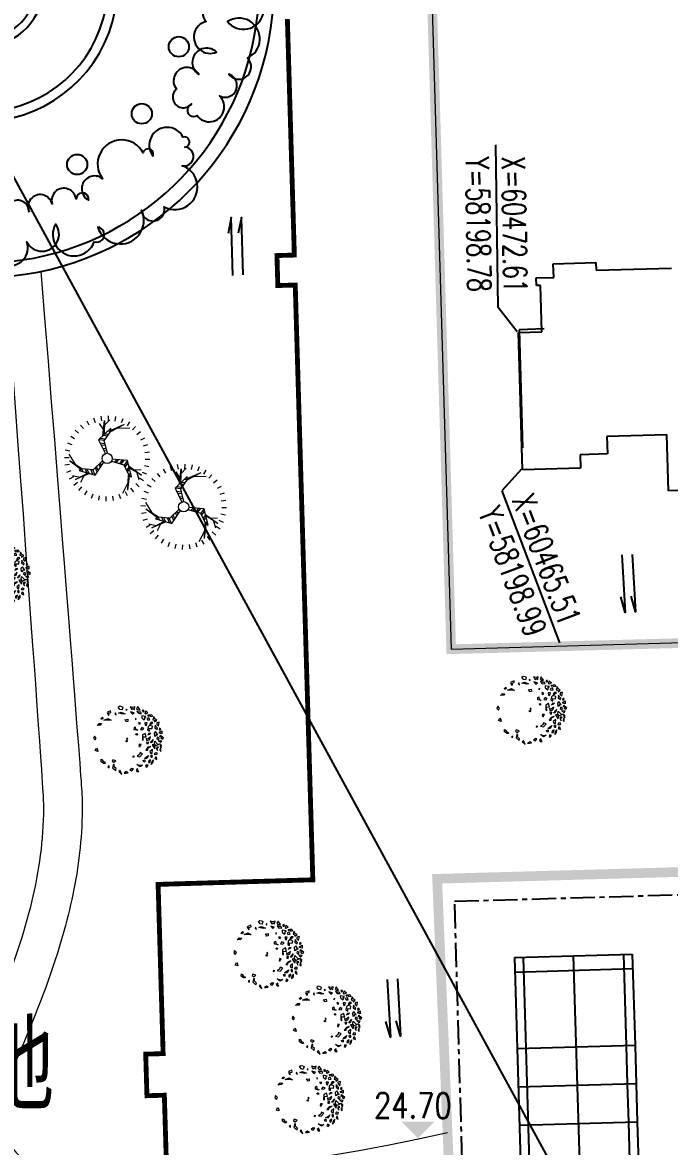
# Model space of a CAD drawing. Header units: inches. Extents: x 393 to 1582, y 246 to 1188.
# Drawn here: x 1137.2 to 1170.7, y 639.7 to 697.8 of the extents above; entities that cross this region are included whole.
import ezdxf

# ---------------------------------------------------------------- set-up
doc = ezdxf.new("R2010")
doc.units = ezdxf.units.IN
doc.header["$MEASUREMENT"] = 0
for name, pattern in [('ACAD_ISO10W100', [18.5, 12, -3, 0.5, -3]), ('CENTER', [2, 1.25, -0.25, 0.25, -0.25]), ('CENTERX2', [4, 2.5, -0.5, 0.5, -0.5]), ('DASHED', [19.05, 12.7, -6.35]), ('DASHED2', [0.375, 0.25, -0.125]), ('DOTE', [2.42, 2, -0.2, 0.02, -0.2])]:
    doc.linetypes.add(name, pattern=pattern)
for name, color, linetype, lineweight in [('BUILD', 1, 'Continuous', 40), ('ROAD', 1, 'Continuous', 25), ('ROAD-CENTER', 7, 'CENTERX2', 18), ('围墙', 75, 'FENCELINE1', 15), ('树', 84, 'Continuous', 15)]:
    doc.layers.add(name, color=color, linetype=linetype, lineweight=lineweight)
for name, color, linetype in [('buildcoor', 7, 'Continuous'), ('DIM', 4, 'Continuous'), ('drain', 4, 'Continuous'), ('ELEV', 1, 'Continuous'), ('G', 60, 'Continuous'), ('PD', 21, 'Continuous'), ('roadradiu', 3, 'Continuous'), ('公共绿地', 3, 'Continuous'), ('外墙', 42, 'Continuous'), ('绿化', 3, 'Continuous'), ('车库边线', 4, 'DOTE')]:
    doc.layers.add(name, color=color, linetype=linetype)
doc.styles.add('DIM_FONT', font='SIMPLEX.shx', dxfattribs={"width": 0.8})
doc.styles.add('HZ', font='simplex.shx', dxfattribs={"width": 0.7, "bigfont": 'hztxt.shx'})
doc.styles.add('宋体', font='', dxfattribs={"width": 0.7, "height": 1000})
doc.styles.get('宋体').set_extended_font_data('SimSun')
doc.linetypes.add('FENCELINE1', pattern='A,0.25,-0.1,[133,ltypeshp.shx,S=0.1,R=0,X=-0.1,Y=0],-0.1,1', length=1.45)
doc.dimstyles.new('NORMAL', dxfattribs={"dimtxt": 1.5, "dimasz": 0.3, "dimexe": 0.5, "dimexo": 0.3, "dimgap": 0.3, "dimtad": 1, "dimdec": 1, "dimzin": 1, "dimdsep": 46, "dimtxsty": 'HZ', "dimblk": 'ARCHTICK', "dimcen": 0, "dimclrt": 256, "dimadec": 0, "dimazin": 0, "dimtfac": 1, "dimtdec": 1, "dimtofl": 0, "dimtmove": 0, "dimatfit": 3, "dimldrblk": 'ARCHTICK', "dimfxl": 1, "dimtolj": 2, "dimtzin": 0, "dimarcsym": 0})

# ---------------------------------------------------------------- blocks, each defined once
blk = doc.blocks.new('A$C4EB55EB1')
at = {"layer": '绿化'}
for p, q in [((14.986, 18.355), (0.415, 16.882)), ((15.206, 17.372), (0.516, 15.887)), ((15.416, 16.891), (0.566, 15.39)), ((14.49, 13.078), (12.101, 16.556)), ((14.718, 13.53), (12.604, 16.607)), ((14.891, 13.872), (12.986, 16.645)), ((15.119, 14.324), (13.489, 16.696)), ((15.38, 14.841), (14.065, 16.754)), ((11.603, 7.359), (5.727, 15.911)), ((12.201, 8.544), (7.047, 16.045)), ((12.645, 9.423), (8.027, 16.144)), ((13.097, 10.319), (9.025, 16.245)), ((9.265, 2.729), (15.992, 16.052)), ((13.52, 11.157), (9.96, 16.339)), ((13.859, 11.829), (10.708, 16.415)), ((14.174, 12.452), (11.402, 16.485)), ((10.333, 4.843), (2.923, 15.628)), ((10.964, 6.093), (4.316, 15.769)), ((9.712, 2.503), (16.366, 15.684)), ((10.604, 2.053), (17.205, 15.127)), ((8.311, 2.489), (0, 14.585)), ((8.828, 2.619), (0.307, 15.021))]:
    blk.add_line(p, q, dxfattribs=at)
for points in [[(29.942, 28.85, 1.091309), (30.731, 27.642, 1.091309), (31.091, 26.574, 1.091309), (31.486, 25.97, 1.091309), (32.373, 26.863, 1.091309), (32.762, 27.684, 1.091309), (33.26, 28.113, 1.091309), (31.65, 29.711, 1.091309), (29.721, 30.702, 1.091309), (29.426, 33.409, 1.091309), (28.5, 33.121, 1.091309), (26.141, 34.965, 1.091309), (25.21, 36.102, 1.091309), (22.36, 35.736, 1.091309), (21.257, 35.27, 1.091309), (20.759, 34.84, 1.091309), (22.795, 33.814, 1.091309), (22.94, 33.173, 1.091309), (25.689, 31.793, 1.091309), (27.329, 31.727, 1.091309), (27.688, 31.016, 1.091309), (28.727, 29.844, 1.091309), (29.942, 28.85)], [(12.534, 32.568, 1.091309), (13.64, 32.323, 1.091309), (14.988, 33.895, 1.091309), (16.807, 33.651, 1.091309), (18.343, 32.908, 1.091309), (18.658, 34.228, 1.091309), (19.119, 34.906, 1.091309), (17.299, 35.506, 1.091309), (15.803, 35.287, 1.091309), (14.304, 35.781, 1.091309), (12.958, 33.496, 1.091309), (10.46, 34.2, 1.091309), (8.754, 32.983, 1.091309), (7.693, 30.842, 1.091309), (7.697, 29.773, 1.091309), (8.197, 29.49, 1.091309), (10.041, 31.847, 1.091309), (10.897, 31.922, 1.091309), (12.534, 32.568)], [(5.549, 23.415, 1.091309), (6.728, 22.671, 1.091309), (7.937, 23.459, 1.091309), (7.468, 24.918, 1.091309), (7.892, 25.846, 1.091309), (9.1, 26.99, 1.091309), (9.526, 27.561, 1.091309), (9.306, 29.057, 1.091309), (9.553, 29.806, 1.091309), (10.368, 31.198, 1.091309), (11.114, 31.664, 1.091309), (10.075, 33.192, 1.091309), (7.519, 30.476, 1.091309), (7.344, 29.585, 1.091309), (7.029, 27.909, 1.091309), (5.857, 26.872, 1.091309), (5.256, 25.409, 1.091309), (5.332, 24.198, 1.091309), (5.549, 23.415)], [(32.105, 12.719, 1.091309), (31.718, 11.542, 1.091309), (32.005, 10.973, 1.091309), (31.794, 10.331, 1.091309), (32.189, 9.37, 1.091309), (33.432, 10.621, 1.091309), (34.354, 11.978, 1.091309), (35.7, 14.263, 1.091309), (35.412, 14.832, 1.091309), (35.301, 15.936, 1.091309), (35.833, 16.828, 1.091309), (36.576, 18.363, 1.091309), (35.468, 18.965, 1.091309), (35.784, 20.284, 1.091309), (36.066, 21.14, 1.091309), (35.885, 22.03, 1.091309), (34.06, 23.698, 1.091309), (33.985, 24.909, 1.091309), (32.315, 23.443, 1.091309), (33.745, 22.379, 1.091309), (33.854, 21.631, 1.091309), (33.36, 20.49, 1.091309), (32.686, 19.525, 1.091309), (32.903, 18.742, 1.091309), (33.654, 18.139, 1.091309), (33.343, 15.395, 1.091309), (33.024, 14.788, 1.091309), (32.207, 14.109, 1.091309), (31.71, 13.679, 1.091309), (32.105, 12.719)], [(5.206, 18.97, 1.091309), (5.247, 17.652, 1.091309), (6.349, 18.475, 1.091309), (7.666, 18.871, 1.091309), (8.842, 18.84, 1.091309), (9.624, 19.412, 1.091309), (8.482, 19.907, 1.091309), (6.624, 21.112, 1.091309), (5.303, 21.785, 1.091309), (5.201, 20.395, 1.091309), (5.56, 19.684, 1.091309), (5.206, 18.97)], [(23.476, 4.175, 1.091309), (23.299, 3.64, 1.091309), (24.153, 4.07, 1.091309), (24.941, 3.218, 1.091309), (25.654, 3.22, 1.091309), (26.754, 4.4, 1.091309), (27.5, 5.222, 1.091309), (27.963, 5.188, 1.091309), (29.672, 5.692, 1.091309), (30.595, 6.693, 1.091309), (31.375, 7.978, 1.091309), (30.983, 7.87, 1.091309), (30.589, 8.474, 1.091309), (30.869, 9.686, 1.091309), (30.155, 10.04, 1.091309), (29.231, 9.396, 1.091309), (28.016, 10.033, 1.091309), (27.667, 8.251, 1.091309), (28.168, 7.611, 1.091309), (27.815, 6.541, 1.091309), (26.749, 5.825, 1.091309), (25.785, 6.142, 1.091309), (23.965, 6.742, 1.091309), (23.721, 5.28, 1.091309), (22.831, 5.099, 1.091309), (22.405, 4.528, 1.091309), (23.476, 4.175)], [(12.963, 3.605, 1.091309), (14.036, 2.54, 1.091309), (14.996, 3.292, 1.091309), (15.6, 3.686, 1.091309), (16.637, 2.87, 1.091309), (17.247, 1.838, 1.091309), (18.208, 2.234, 1.091309), (18.739, 3.126, 1.091309), (20.88, 2.421, 1.091309), (21.908, 4.099, 1.091309), (21.159, 3.989, 1.091309), (19.769, 4.091, 1.091309), (18.944, 5.549, 1.091309), (18.023, 3.836, 1.091309), (17.275, 3.727, 1.091309), (16.737, 4.616, 1.091309), (15.843, 5.503, 1.091309), (15.627, 5.93, 1.091309), (15.625, 6.643, 1.091309), (16.475, 8.142, 1.091309), (15.869, 8.104, 1.091309), (15.05, 7.781, 1.091309), (14.127, 6.78, 1.091309), (13.917, 5.782, 1.091309), (13.28, 4.568, 1.091309), (12.426, 4.138, 1.091309), (12.963, 3.605)]]:
    blk.add_lwpolyline(points, format="xyb", close=True, dxfattribs=at)
for centre in [(20.833, 31.812), (15.936, 31.648), (11.793, 29.886), (25.746, 29.932), (8.506, 26.788), (10.367, 27.046), (29.358, 26.43), (31.525, 21.793), (31.68, 16.535), (29.912, 11.965), (26.883, 8.635), (22.875, 6.553), (18.123, 6.006)]:
    blk.add_circle(centre, 0.646, dxfattribs=at)
for centre, radius, start, end in [((19.017, 18.748), 18.754, 238.66969, 190.31567), ((19.041, 18.765), 17.79, 243.21345, 185.77191), ((19.041, 18.765), 8.73, 243.21345, 185.77191), ((19.041, 18.765), 8.112, 243.21345, 185.77191), ((19, 18.736), 4.031, 221.74114, 207.24422), ((19, 18.736), 3.531, 221.74114, 207.24422)]:
    blk.add_arc(centre, radius, start, end, dxfattribs=at)
blk = doc.blocks.new('GPPMTR01')
at = {"color": 0, "linetype": 'ByBlock'}
for points in [[(-0.173, 0.469), (-0.151, 0.518), (-0.12, 0.516), (-0.128, 0.487), (-0.144, 0.498), (-0.151, 0.48), (-0.145, 0.47)], [(-0.106, 0.53), (-0.073, 0.496), (-0.058, 0.515), (-0.035, 0.504), (-0.038, 0.545), (-0.064, 0.53)], [(0.005, 0.559), (-0.005, 0.523), (0.016, 0.511), (0.051, 0.519)], [(0.105, 0.53), (0.084, 0.519), (0.099, 0.504), (0.114, 0.511)], [(0.131, 0.488), (0.137, 0.5), (0.134, 0.53), (0.173, 0.507), (0.146, 0.481)], [(-0.412, 0.305), (-0.364, 0.304), (-0.367, 0.328), (-0.343, 0.337), (-0.374, 0.364), (-0.382, 0.335)], [(-0.354, 0.404), (-0.335, 0.371), (-0.312, 0.378), (-0.293, 0.408)], [(-0.298, 0.355), (-0.259, 0.362), (-0.24, 0.402), (-0.263, 0.4), (-0.275, 0.378)], [(-0.263, 0.454), (-0.27, 0.431), (-0.248, 0.431), (-0.243, 0.447)], [(-0.215, 0.443), (-0.218, 0.456), (-0.242, 0.475), (-0.199, 0.486), (-0.199, 0.449)], [(-0.166, 0.433), (-0.207, 0.386), (-0.18, 0.371), (-0.137, 0.387), (-0.147, 0.409), (-0.165, 0.407)], [(-0.127, 0.461), (-0.133, 0.429), (-0.111, 0.428), (-0.096, 0.459)], [(-0.079, 0.401), (-0.097, 0.371), (-0.064, 0.359), (-0.049, 0.371)], [(-0.038, 0.477), (-0.055, 0.454), (-0.043, 0.424), (-0.032, 0.439)], [(0.007, 0.443), (-0.026, 0.412), (-0.02, 0.382), (0.016, 0.352), (0.045, 0.367), (0.01, 0.386), (0.034, 0.42)], [(0.01, 0.485), (0.042, 0.462), (0.084, 0.477), (0.066, 0.492), (0.042, 0.485)], [(0.084, 0.371), (0.072, 0.344), (0.081, 0.321), (0.084, 0.344)], [(0.158, 0.447), (0.096, 0.443), (0.105, 0.412), (0.146, 0.393), (0.155, 0.416), (0.14, 0.428)], [(0.128, 0.336), (0.137, 0.287), (0.114, 0.272), (0.146, 0.26), (0.158, 0.302)], [(0.179, 0.477), (0.229, 0.496), (0.25, 0.473), (0.223, 0.458), (0.22, 0.477), (0.202, 0.469), (0.199, 0.458)], [(0.205, 0.439), (0.179, 0.42), (0.194, 0.405), (0.226, 0.416)], [(0.199, 0.291), (0.179, 0.352), (0.211, 0.31)], [(0.214, 0.359), (0.274, 0.374), (0.291, 0.409), (0.282, 0.336), (0.247, 0.333)], [(0.268, 0.45), (0.253, 0.435), (0.241, 0.409), (0.274, 0.428)], [(0.315, 0.416), (0.306, 0.401), (0.318, 0.39), (0.348, 0.393)], [(0.321, 0.363), (0.306, 0.34), (0.327, 0.325), (0.356, 0.325), (0.327, 0.336)], [(0.351, 0.382), (0.348, 0.371), (0.368, 0.355), (0.392, 0.359)], [(-0.482, 0.196), (-0.461, 0.207), (-0.432, 0.177), (-0.452, 0.154), (-0.494, 0.15), (-0.5, 0.177)], [(-0.417, 0.109), (-0.411, 0.15), (-0.357, 0.188), (-0.369, 0.162)], [(-0.393, 0.241), (-0.408, 0.23), (-0.396, 0.226)], [(-0.304, 0.31), (-0.343, 0.272), (-0.298, 0.279)], [(-0.283, 0.139), (-0.269, 0.181), (-0.239, 0.166), (-0.248, 0.139), (-0.263, 0.15)], [(-0.215, 0.295), (-0.215, 0.276), (-0.206, 0.283)], [(-0.123, 0.314), (-0.144, 0.295), (-0.135, 0.287), (-0.115, 0.295)], [(-0.064, 0.207), (-0.085, 0.184), (-0.115, 0.203), (-0.115, 0.219), (-0.085, 0.207), (-0.052, 0.226)], [(-0.032, 0.317), (-0.058, 0.295), (-0.043, 0.264), (-0.023, 0.291)], [(-0.02, 0.188), (-0.008, 0.192), (0.001, 0.177), (-0.02, 0.169)], [(0.045, 0.295), (0.042, 0.249), (0.105, 0.211), (0.119, 0.219), (0.069, 0.245), (0.096, 0.283)], [(0.179, 0.272), (0.167, 0.245), (0.185, 0.238), (0.199, 0.253)], [(0.25, 0.325), (0.241, 0.298), (0.312, 0.302), (0.282, 0.329)], [(0.253, 0.268), (0.241, 0.226), (0.259, 0.177), (0.274, 0.203), (0.253, 0.219)], [(0.303, 0.268), (0.309, 0.219), (0.336, 0.215), (0.351, 0.234)], [(0.348, 0.173), (0.377, 0.128), (0.356, 0.097), (0.354, 0.128)], [(0.386, 0.257), (0.368, 0.272), (0.365, 0.287), (0.377, 0.298), (0.401, 0.283)], [(0.401, 0.207), (0.383, 0.219), (0.365, 0.211), (0.368, 0.196), (0.392, 0.192)], [(0.431, 0.26), (0.419, 0.245), (0.436, 0.23), (0.466, 0.249)], [(0.442, 0.203), (0.451, 0.169), (0.487, 0.139), (0.472, 0.181)], [(-0.482, 0.014), (-0.506, 0.025), (-0.514, -0.024), (-0.506, -0.036), (-0.464, -0.036), (-0.47, -0.024), (-0.494, -0.017)], [(-0.446, 0.071), (-0.432, 0.055), (-0.414, 0.067)], [(-0.02, 0.033), (-0.035, 0.025), (-0.026, 0.017), (-0.014, 0.021)], [(0.152, 0.162), (0.137, 0.139), (0.158, 0.12), (0.176, 0.128), (0.161, 0.143)], [(0.25, 0.086), (0.271, 0.063), (0.274, 0.021), (0.303, 0.052), (0.285, 0.109)], [(0.401, 0.078), (0.398, 0.063), (0.374, 0.067), (0.377, 0.09)], [(0.428, 0.025), (0.431, -0.021), (0.377, -0.043), (0.41, -0.013)], [(0.422, 0.166), (0.419, 0.135), (0.439, 0.12), (0.451, 0.139)], [(0.451, 0.074), (0.469, 0.052), (0.484, 0.063), (0.472, 0.093)], [(-0.467, -0.131), (-0.464, -0.157), (-0.482, -0.154), (-0.485, -0.127)], [(-0.437, -0.131), (-0.429, -0.066), (-0.381, -0.04), (-0.408, -0.078)], [(0.256, -0.013), (0.241, -0.028), (0.253, -0.04)], [(0.407, -0.119), (0.389, -0.138), (0.398, -0.176), (0.419, -0.154)], [(0.436, -0.066), (0.442, -0.097), (0.466, -0.097), (0.481, -0.074), (0.46, -0.078)], [(-0.42, -0.26), (-0.432, -0.218), (-0.411, -0.188), (-0.402, -0.214), (-0.411, -0.229)], [(0.17, -0.286), (0.137, -0.317), (0.149, -0.336), (0.176, -0.321)], [(0.205, -0.332), (0.199, -0.343), (0.235, -0.378), (0.294, -0.359), (0.274, -0.34), (0.235, -0.351)], [(0.327, -0.305), (0.333, -0.328), (0.389, -0.313)], [(0.416, -0.218), (0.389, -0.233), (0.392, -0.271), (0.407, -0.248)], [(-0.266, -0.366), (-0.304, -0.374), (-0.283, -0.4), (-0.251, -0.393)], [(-0.115, -0.473), (-0.138, -0.438), (-0.106, -0.438), (-0.085, -0.446)], [(0.072, -0.48), (0.042, -0.461), (0.06, -0.45), (0.066, -0.454), (0.096, -0.454), (0.096, -0.438), (0.125, -0.442), (0.114, -0.461)], [(0.188, -0.431), (0.211, -0.423), (0.188, -0.408)]]:
    blk.add_lwpolyline(points, close=True, dxfattribs=at)
blk.add_circle((0, 0), 0.01, dxfattribs=at)
blk = doc.blocks.new('YMQ')
at = {"layer": 'PD'}
for p, q in [((-3.425, 16.316), (2.222, 18.623)), ((2.222, 18.623), (4.007, 14.254)), ((1.796, 18.45), (3.581, 14.08)), ((-3.142, 15.622), (2.505, 17.929)), ((-0.602, 17.47), (4.466, 5.065)), ((-3.425, 16.316), (1.643, 3.912)), ((-2.999, 16.49), (2.068, 4.086)), ((4.007, 14.254), (-1.64, 11.947)), ((3.581, 14.08), (4.33, 12.247)), ((4.007, 14.254), (4.756, 12.421)), ((4.33, 12.247), (5.079, 10.414)), ((4.756, 12.421), (5.504, 10.588)), ((5.504, 10.588), (-0.142, 8.281)), ((5.504, 10.588), (7.29, 6.219)), ((5.079, 10.414), (6.864, 6.045)), ((7.006, 6.913), (1.359, 4.606)), ((7.29, 6.219), (1.643, 3.912))]:
    blk.add_line(p, q, dxfattribs=at)
at = {"layer": 'PD', "linetype": 'DASHED'}
blk.add_line((4.756, 12.421), (-0.891, 10.114), dxfattribs=at)
at = {"layer": 'PD', "linetype": 'CENTER'}
blk.add_lwpolyline([(0, 0), (-7.337, 17.959), (3.864, 22.535), (11.201, 4.576)], close=True, dxfattribs=at)
blk = doc.blocks.new('A$C1F88636C')
at = {"layer": 'G', "rotation": 319.643104860294}
blk.add_blockref('YMQ', (0, 3.766), dxfattribs=at)
blk = doc.blocks.new('psss')
at = {"layer": 'drain', "ltscale": 3}
for points in [[(-2.979, 0.527), (0.007, 0.531), (-0.808, 0.714)], [(-2.967, -0.004), (0, 0), (-0.815, 0.183)]]:
    blk.add_lwpolyline(points, dxfattribs=at)
blk = doc.blocks.new('t2')
for p, q in [((-1.778, 2.79), (-1.586, 2.486)), ((-1.436, 2.005), (-0.893, 2.819)), ((-1.267, 3.056), (-1.13, 2.723)), ((-0.717, 3.229), (-0.64, 2.878)), ((-0.145, 3.305), (-0.13, 2.946)), ((0.431, 3.28), (0.383, 2.924)), ((0.994, 3.155), (0.885, 2.813)), ((1.527, 2.935), (1.36, 2.616)), ((2.013, 2.625), (1.793, 2.34)), ((-2.625, 2.013), (-2.34, 1.793)), ((-2.297, 1.922), (-2.202, 1.35)), ((-2.235, 2.438), (-1.993, 2.173)), ((-1.341, 2.608), (-1.585, 1.519)), ((-1.341, 2.608), (-1.511, 1.474)), ((2.438, 2.235), (2.173, 1.993)), ((2.79, 1.778), (2.486, 1.586)), ((-3.155, 0.994), (-2.813, 0.885)), ((-2.935, 1.527), (-2.616, 1.36)), ((-1.951, 1.096), (-2.528, 1.121)), ((-1.626, 0.774), (-2.499, 1.578)), ((-2.499, 1.578), (-1.631, 0.893)), ((-1.732, 1.609), (-1.56, 0.321)), ((-1.535, 1.473), (-1.732, 1.609)), ((-1.236, 0.622), (-1.535, 1.473)), ((1.058, 1.19), (0.278, 0.272)), ((2.259, 0.696), (1.058, 1.19)), ((1.483, 1.021), (2.616, 1.375)), ((2.616, 1.375), (1.589, 0.966)), ((1.925, 1.142), (2.235, 1.629)), ((2.813, 1.028), (2.27, 1.232)), ((3.056, 1.267), (2.723, 1.13)), ((-3.28, 0.431), (-2.924, 0.383)), ((-1.56, 0.321), (-0.375, 0.105)), ((-0.309, 0.252), (-1.236, 0.622)), ((0.372, 0.141), (1.156, 0.759)), ((1.156, 0.759), (2.043, 0.592)), ((2.929, -0.143), (2.032, 0.571)), ((2.043, 0.592), (2.259, 0.696)), ((2.929, -0.143), (2.108, 0.613)), ((2.454, 0.241), (2.888, -0.636)), ((3.229, 0.717), (2.878, 0.64)), ((3.305, 0.145), (2.946, 0.13)), ((-3.305, -0.145), (-2.946, -0.13)), ((-3.229, -0.717), (-2.878, -0.64)), ((-0.064, -0.393), (0.08, -1.381)), ((0.502, -1.511), (0.096, -0.377)), ((3.28, -0.431), (2.924, -0.383)), ((-3.056, -1.267), (-2.723, -1.13)), ((-2.79, -1.778), (-2.486, -1.586)), ((-0.527, -2.305), (0.502, -1.511)), ((0.08, -1.381), (-0.508, -2.066)), ((2.935, -1.527), (2.616, -1.36)), ((3.155, -0.994), (2.813, -0.885)), ((-2.438, -2.235), (-2.173, -1.993)), ((-2.013, -2.625), (-1.793, -2.34)), ((-1.018, -2.246), (-1.994, -2.183)), ((-1.588, -2.465), (-0.521, -2.045)), ((-1.588, -2.465), (-0.523, -2.132)), ((-0.508, -2.066), (-0.527, -2.305)), ((-0.516, -2.95), (-0.068, -2.582)), ((0.143, -1.795), (-0.117, -2.953)), ((-0.117, -2.953), (0.042, -1.859)), ((0.026, -2.238), (0.294, -2.75)), ((1.778, -2.79), (1.586, -2.486)), ((2.235, -2.438), (1.993, -2.173)), ((2.625, -2.013), (2.34, -1.793)), ((-1.527, -2.935), (-1.36, -2.616)), ((-0.994, -3.155), (-0.885, -2.813)), ((-0.431, -3.28), (-0.383, -2.924)), ((0.145, -3.305), (0.13, -2.946)), ((0.717, -3.229), (0.64, -2.878)), ((1.267, -3.056), (1.13, -2.723))]:
    blk.add_line(p, q)
at = {"color": 0}
for p, q in [((-1.712, 1.459), (-1.635, 1.542)), ((-1.691, 1.298), (-1.533, 1.469)), ((-1.648, 0.977), (-1.44, 1.203)), ((-1.626, 0.817), (-1.393, 1.07)), ((0.875, 0.976), (0.985, 0.624)), ((1.071, 1.185), (1.207, 0.75)), ((1.221, 1.123), (1.346, 0.724)), ((1.52, 1), (1.623, 0.672)), ((1.67, 0.938), (1.762, 0.645)), ((-1.583, 0.496), (-1.3, 0.803)), ((-1.562, 0.335), (-1.253, 0.67)), ((-1.283, 0.27), (-1.033, 0.541)), ((-1.138, 0.244), (-0.909, 0.491)), ((-0.847, 0.191), (-0.662, 0.393)), ((-0.702, 0.165), (-0.538, 0.343)), ((0.494, 0.526), (0.566, 0.294)), ((0.589, 0.638), (0.671, 0.377)), ((0.78, 0.863), (0.88, 0.542)), ((1.97, 0.815), (2.039, 0.593)), ((2.119, 0.753), (2.153, 0.645)), ((0.209, -0.691), (-0.028, -0.637)), ((0.258, -0.83), (-0.009, -0.769)), ((0.362, -1.619), (-0.046, -1.527)), ((0.358, -1.107), (0.029, -1.033)), ((0.49, -1.52), (0.046, -1.42)), ((0.407, -1.246), (0.048, -1.165)), ((-0.407, -2.212), (-0.518, -2.187)), ((-0.279, -2.113), (-0.506, -2.062)), ((-0.023, -1.916), (-0.322, -1.848)), ((0.106, -1.817), (-0.23, -1.741))]:
    blk.add_line(p, q, dxfattribs=at)
blk.add_circle((0, 0), 0.397)
at = {"style": 'DIM_FONT', "width": 0.8, "flags": 9}
for tag in ['XSIZE', 'YSIZE']:
    blk.add_attdef(tag, (0, 0), '', height=0.000997, rotation=122.33523, dxfattribs=at)
blk = doc.blocks.new('_ARCHTICK')
at = {"color": 0, "linetype": 'ByBlock', "const_width": 0.15}
blk.add_lwpolyline([(-0.5, -0.5), (0.5, 0.5)], dxfattribs=at)
blk = doc.blocks.new('*D108')
at = {"layer": 'DEFPOINTS', "color": 0, "ltscale": 0.3, "transparency": 16777216}
for p in [(1123.957, 1187.983), (1247.519, 525.406)]:
    blk.add_point(p, dxfattribs=at)
at = {"layer": 'roadradiu', "color": 0, "lineweight": -2, "ltscale": 0.3, "transparency": 16777216}
blk.add_line((1246.336, 531.746), (1247.519, 525.406), dxfattribs=at)
at = {"layer": 'roadradiu', "color": 0, "lineweight": -2, "ltscale": 0.3, "transparency": 16777216, "xscale": 0.3, "yscale": 0.3, "zscale": 0.3, "rotation": 280.5635434118076}
blk.add_blockref('_ARCHTICK', (1247.519, 525.406), dxfattribs=at)
at = {"layer": 'roadradiu', "ltscale": 0.3, "transparency": 16777216, "insert": (1247.905, 529.063), "char_height": 1.5, "attachment_point": 5, "rotation": 280.56354, "style": 'HZ'}
blk.add_mtext('\\A2;R674.0', dxfattribs=at)
blk = doc.blocks.new('*D188')
at = {"layer": 'DEFPOINTS', "color": 0, "ltscale": 0.3, "transparency": 16777216}
for p in [(1123.957, 1187.983), (1194.722, 517.708)]:
    blk.add_point(p, dxfattribs=at)
at = {"layer": 'roadradiu', "color": 0, "lineweight": -2, "ltscale": 0.3, "transparency": 16777216}
blk.add_line((1193.358, 530.623), (1194.722, 517.708), dxfattribs=at)
at = {"layer": 'roadradiu', "color": 0, "lineweight": -2, "ltscale": 0.3, "transparency": 16777216, "xscale": 0.3, "yscale": 0.3, "zscale": 0.3, "rotation": 276.0266870917976}
blk.add_blockref('_ARCHTICK', (1194.722, 517.708), dxfattribs=at)
at = {"layer": 'roadradiu', "ltscale": 0.3, "transparency": 16777216, "insert": (1194.709, 527.824), "char_height": 1.5, "attachment_point": 5, "rotation": 276.02669, "style": 'HZ'}
blk.add_mtext('\\A2;R674.0', dxfattribs=at)
blk = doc.blocks.new('*D367')
at = {"layer": 'DEFPOINTS', "color": 0, "ltscale": 0.3, "transparency": 16777216}
for p in [(1102.7, 855.811), (1268.804, 491.93)]:
    blk.add_point(p, dxfattribs=at)
at = {"layer": 'roadradiu', "color": 0, "lineweight": -2, "ltscale": 0.3, "transparency": 16777216}
blk.add_line((1105.544, 849.58), (1102.7, 855.811), dxfattribs=at)
at = {"layer": 'roadradiu', "color": 0, "lineweight": -2, "ltscale": 0.3, "transparency": 16777216, "xscale": 0.5, "yscale": 0.5, "zscale": 0.5, "rotation": 114.5356906864757}
blk.add_blockref('_ARCHTICK', (1102.7, 855.811), dxfattribs=at)
at = {"layer": 'roadradiu', "ltscale": 0.3, "transparency": 16777216, "insert": (1105.285, 852.676), "char_height": 1.5, "attachment_point": 5, "rotation": 294.53569, "style": 'HZ'}
blk.add_mtext('\\A2;R400.0', dxfattribs=at)
blk = doc.blocks.new('*D368')
at = {"layer": 'DEFPOINTS', "color": 0, "ltscale": 0.3, "transparency": 16777216}
for p in [(1082.317, 845.798), (1268.804, 491.93)]:
    blk.add_point(p, dxfattribs=at)
at = {"layer": 'roadradiu', "color": 0, "lineweight": -2, "ltscale": 0.3, "transparency": 16777216}
blk.add_line((1085.511, 839.738), (1082.317, 845.798), dxfattribs=at)
at = {"layer": 'roadradiu', "color": 0, "lineweight": -2, "ltscale": 0.3, "transparency": 16777216, "xscale": 0.5, "yscale": 0.5, "zscale": 0.5, "rotation": 117.7890269071793}
blk.add_blockref('_ARCHTICK', (1082.317, 845.798), dxfattribs=at)
at = {"layer": 'roadradiu', "ltscale": 0.3, "transparency": 16777216, "insert": (1085.076, 842.815), "char_height": 1.5, "attachment_point": 5, "rotation": 297.78903, "style": 'HZ'}
blk.add_mtext('\\A2;R400.0', dxfattribs=at)
blk = doc.blocks.new('*D308')
at = {"layer": 'DEFPOINTS', "color": 0, "ltscale": 0.3, "transparency": 16777216}
for p in [(1065.852, 820.235), (1065.674, 820.138), (1166.289, 636.078)]:
    blk.add_point(p, dxfattribs=at)
at = {"layer": 'DIM', "color": 0, "lineweight": -2, "ltscale": 0.3, "transparency": 16777216}
for p, q in [((1065.589, 820.091), (1065.235, 819.898)), ((1166.111, 635.98), (1065.674, 820.138)), ((1166.026, 635.934), (1165.672, 635.741))]:
    blk.add_line(p, q, dxfattribs=at)
at = {"layer": 'DIM', "color": 0, "lineweight": -2, "ltscale": 0.3, "transparency": 16777216, "xscale": 0.5, "yscale": 0.5, "zscale": 0.5}
for p, rotation in [((1065.674, 820.138), 118.6074258595368), ((1166.111, 635.98), 298.6074258595368)]:
    blk.add_blockref('_ARCHTICK', p, dxfattribs=dict(at, rotation=rotation))
at = {"layer": 'DIM', "ltscale": 0.3, "transparency": 16777216, "insert": (1116.815, 728.562), "char_height": 1.5, "attachment_point": 5, "rotation": 298.60743, "style": 'HZ'}
blk.add_mtext('\\A2;209.8', dxfattribs=at)

msp = doc.modelspace()

# ---------------------------------------------------------------- linework, layer by layer
at = {"layer": 'buildcoor', "color": 0, "ltscale": 0.3}
for points in [[(1161.81, 683.075), (1161.68, 691.474)], [(1162.796, 681.819), (1161.81, 683.075)], [(1163.006, 674.722), (1162.003, 673.597)], [(1162.003, 673.597), (1164.979, 665.742)]]:
    msp.add_lwpolyline(points, dxfattribs=at)
at = {"layer": 'ELEV', "color": 0}
msp.add_solid([(1156.813, 640.99), (1158.51, 640.99), (1157.662, 640.141)], dxfattribs=at)
at = {"layer": 'ROAD-CENTER', "color": 5, "ltscale": 0.1}
msp.add_arc((1204.505, 798.811), 102, 224.32521, 270.04691, dxfattribs=at)
at = {"layer": '公共绿地', "color": 0, "linetype": 'FENCELINE1', "ltscale": 0.1, "const_width": 0.5}
msp.add_lwpolyline([(1136.416, 718.004, 0.062521), (1158.247, 703.71), (1159.38, 665.41), (1261.193, 668.128), (1261.193, 668.128), (1299.351, 669.552), (1299.351, 669.552), (1299.351, 669.552), (1296.053, 663.35), (1292.714, 656.571), (1282.875, 634.527)], format="xyb", dxfattribs=at)
msp.add_lwpolyline([(1207.257, 632.116), (1206.427, 660.303), (1206.427, 660.303), (1191.234, 659.854), (1191.389, 654.461), (1191.389, 654.461), (1158.653, 653.547), (1159.52, 632.389)], dxfattribs=at)
at = {"layer": '围墙', "color": 0, "ltscale": 0.2}
for p, q in [((1158.214, 704.818), (1159.38, 665.41)), ((1159.38, 665.41), (1299.351, 669.552))]:
    msp.add_line(p, q, dxfattribs=at)
at = {"layer": '外墙', "color": 2, "ltscale": 0.1}
for p, q in [((1164.658, 685.328), (1166.857, 685.393)), ((1164.679, 684.628), (1164.658, 685.328)), ((1166.857, 685.393), (1166.869, 684.993)), ((1166.869, 684.993), (1170.767, 685.108)), ((1163.779, 684.601), (1164.679, 684.628)), ((1163.791, 684.201), (1163.779, 684.601)), ((1163.991, 684.207), (1163.791, 684.201)), ((1164.062, 681.808), (1163.991, 684.207)), ((1162.862, 681.773), (1164.062, 681.808)), ((1163.072, 674.676), (1162.862, 681.773)), ((1170.522, 676.497), (1167.423, 676.405)), ((1167.423, 676.405), (1167.45, 675.506)), ((1170.607, 673.598), (1170.522, 676.497)), ((1167.45, 675.506), (1166.05, 675.464)), ((1166.05, 675.464), (1166.071, 674.765)), ((1166.071, 674.765), (1163.072, 674.676)), ((1175.105, 673.732), (1170.607, 673.598))]:
    msp.add_line(p, q, dxfattribs=at)
at = {"layer": '外墙', "ltscale": 0.3}
for p, q in [((1164.192, 681.96), (1162.893, 681.922)), ((1162.893, 681.922), (1163.073, 675.824))]:
    msp.add_line(p, q, dxfattribs=at)
at = {"layer": '树', "color": 0}
msp.add_arc((1139.004, 641.534), 3, 155.6376, 266.19282, dxfattribs=at)
for points, knots in [([(1138.178, 684.932), (1140.269, 658.623), (1140.296, 658.118), (1140.318, 656.886), (1140.292, 656.156), (1140.164, 654.71), (1140.063, 653.989), (1139.797, 652.557), (1139.633, 651.845), (1138.932, 649.224), (1138.233, 647.337), (1137.073, 644.564), (1136.676, 643.666), (1136.271, 642.771)], [59.694734, 59.694734, 59.694734, 59.694734, 61.218031, 61.218031, 63.401652, 63.401652, 65.585272, 65.585272, 67.768893, 67.768893, 73.659234, 73.659234, 76.499327, 76.499327, 76.499327, 76.499327]), ([(1136.35, 684.666), (1138.284, 658.361), (1138.31, 657.766), (1138.305, 656.369), (1138.249, 655.569), (1138.036, 653.958), (1137.882, 653.15), (1137.295, 650.716), (1136.741, 649.08), (1135.48, 645.882), (1134.784, 644.322), (1134.063, 642.75)], [59.694734, 59.694734, 59.694734, 59.694734, 61.663695, 61.663695, 64.339826, 64.339826, 67.015957, 67.015957, 72.36822, 72.36822, 77.404121, 77.404121, 77.404121, 77.404121])]:
    msp.add_open_spline(points, degree=3, knots=knots, dxfattribs=at)
msp.add_open_spline([(1138.805, 638.54), (1144.661, 638.15), (1150.59, 638.476), (1159.19, 640.439)], degree=3, dxfattribs=at)
at = {"layer": '车库边线', "color": 0, "linetype": 'DASHED2', "const_width": 0.25}
msp.add_lwpolyline([(1150.913, 697.974), (1151.273, 685.78), (1150.374, 685.753), (1150.42, 684.204), (1151.319, 684.23), (1152.229, 653.494), (1144.232, 653.257), (1144.491, 644.511), (1143.591, 644.484), (1143.655, 642.335), (1144.555, 642.362), (1145.047, 625.719)], dxfattribs=at)

# ---------------------------------------------------------------- block references
at = {"layer": 'BUILD', "color": 0, "rotation": 19.82999287211302}
msp.add_blockref('A$C1F88636C', (1161.407, 629.448), dxfattribs=at)
at = {"layer": 'ROAD', "color": 0, "rotation": 91.62464345549249}
msp.add_blockref('psss', (1148.538, 687.722), dxfattribs=at)
at = {"layer": 'ROAD', "color": 0, "xscale": -1, "rotation": 93.3095437502972}
for p in [(1168.903, 667.348), (1156.765, 645.407)]:
    msp.add_blockref('psss', p, dxfattribs=at)
at = {"layer": '树'}
for name, p, xscale, yscale, zscale, rotation in [('t2', (1141.598, 675.27), 0.6671807999634088, 0.6671807998791337, 0.6671808000000001, 66.027374180966), ('t2', (1145.553, 672.773), 0.6671807999634088, 0.6671807998791337, 0.6671808000000001, 66.027374180966), ('GPPMTR01', (1135.717, 669.175), 3.485684247348809, 3.485684247345489, 3.485684247348809, 300.5404110417522), ('GPPMTR01', (1163.449, 662.211), 3.485684247348809, 3.485684247345489, 3.485684247348809, 300.5404110417522), ('GPPMTR01', (1142.6, 660.664), 3.485684247348809, 3.485684247345489, 3.485684247348809, 300.5404110417522), ('GPPMTR01', (1149.845, 649.584), 3.485684247348809, 3.485684247345489, 3.485684247348809, 300.5404110417522), ('GPPMTR01', (1152.855, 646.193), 3.485684247348809, 3.485684247345489, 3.485684247348809, 300.5404110417522), ('GPPMTR01', (1151.968, 642.089), 3.485684247348809, 3.485684247345489, 3.485684247348809, 300.5404110417522)]:
    msp.add_blockref(name, p, dxfattribs=dict(at, xscale=xscale, yscale=yscale, zscale=zscale, rotation=rotation))
at = {"layer": '绿化', "color": 0, "xscale": 0.8074999999963125, "yscale": 0.8075000000026193, "zscale": 0.8075, "rotation": 239.1143747946616}
msp.add_blockref('A$C4EB55EB1', (1129.978, 720.707), dxfattribs=at)

# ---------------------------------------------------------------- texts
at = {"layer": 'buildcoor', "color": 0, "ltscale": 0.3, "style": 'HZ', "width": 0.7}
for s, rotation, p in [('Y=58198.78', 270.89, (1160.129, 690.85)), ('X=60472.61', 270.89, (1161.989, 690.879)), ('X=60465.51', 290.75, (1162.496, 673.142)), ('Y=58198.99', 290.75, (1160.756, 672.483))]:
    msp.add_text(s, height=1.2, rotation=rotation, dxfattribs=at).set_placement(p)
at = {"layer": 'ELEV', "color": 0, "style": 'DIM_FONT', "width": 0.8}
msp.add_text('24.70', height=1.3, rotation=359.67116, dxfattribs=at).set_placement((1155.392, 641.192))
at = {"layer": '公共绿地', "color": 0, "linetype": 'ACAD_ISO10W100', "ltscale": 0.02, "style": '宋体', "width": 0.7}
msp.add_text('公共绿地', height=4, rotation=0.05345, dxfattribs=at).set_placement((1123.585, 641.989))

# ---------------------------------------------------------------- dimensions: what is measured, and where the dimension line sits
at = {"layer": 'DIM', "color": 0, "ltscale": 0.3}
dim = msp.add_aligned_dim(p1=(1166.289, 636.078), p2=(1065.852, 820.235), distance=0.203, dimstyle='NORMAL', override={"dimasz": 0.5, "dimzin": 0}, dxfattribs=at)
dim.commit()
dim.dimension.update_dxf_attribs({"geometry": '*D308', "text_midpoint": (1116.815, 728.562)})
at = {"layer": 'roadradiu', "color": 0, "ltscale": 0.3}
for center, mpoint, override, picture, middle in [((1123.957, 1187.983), (1247.519, 525.406), {"dimzin": 0}, '*D108', (1246.873, 528.871)), ((1123.957, 1187.983), (1194.722, 517.708), {"dimzin": 0}, '*D188', (1193.665, 527.714)), ((1268.804, 491.93), (1102.7, 855.811), {"dimasz": 0.5, "dimzin": 0}, '*D367', (1104.33, 852.24)), ((1268.804, 491.93), (1082.317, 845.798), {"dimasz": 0.5, "dimzin": 0}, '*D368', (1084.147, 842.326))]:
    dim = msp.add_radius_dim(center=center, mpoint=mpoint, dimstyle='NORMAL', override=override, dxfattribs=at)
    dim.commit()
    dim.dimension.update_dxf_attribs({"geometry": picture, "text_midpoint": middle, "dimtype": 164})

doc.saveas('drawing.dxf')
